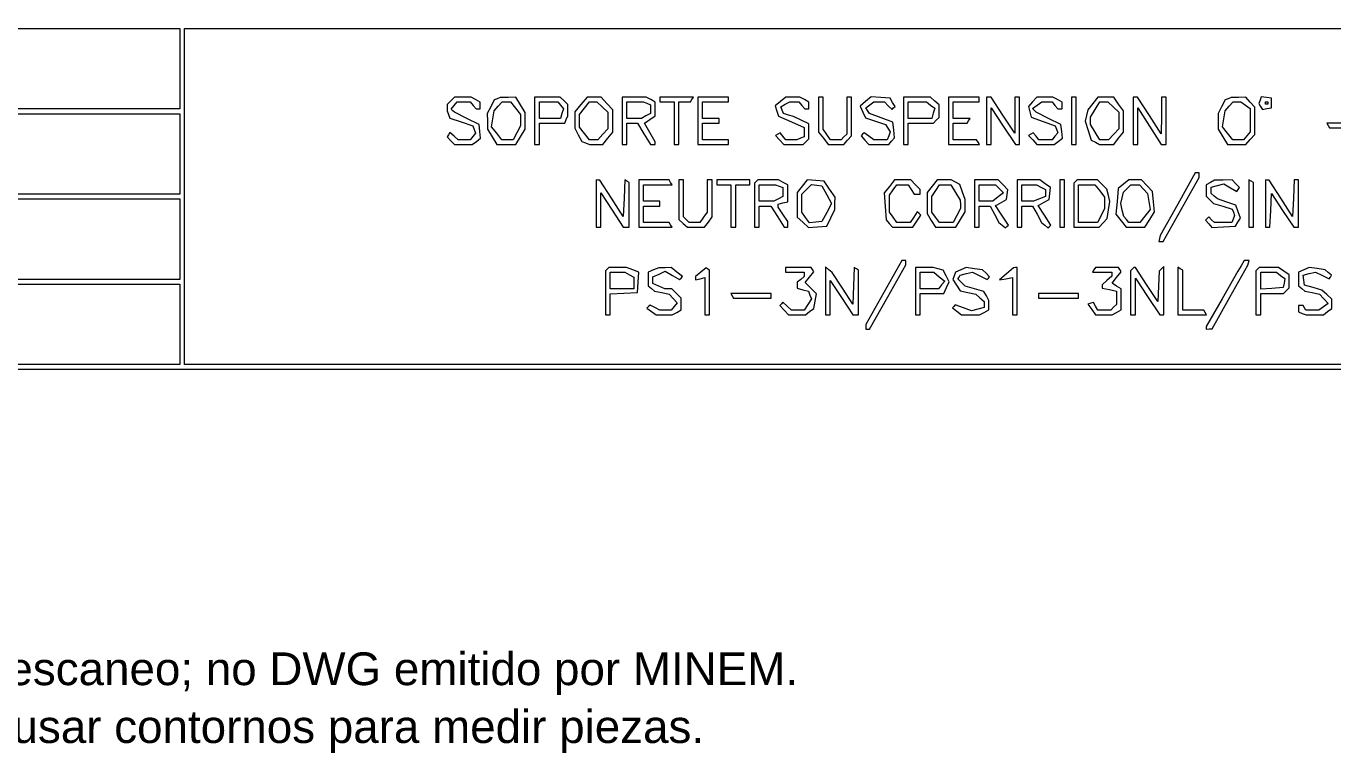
# Paper-space layout 'AN-01-DGE-004' of a CAD drawing. Header units: metres, sheet in millimetres. Extents: x 12 to 193, y 4 to 291.
# Drawn here: x 60.8 to 128.6, y 4.5 to 42.2 of the extents above; entities that cross this region are included whole.
import ezdxf

# ---------------------------------------------------------------- set-up
doc = ezdxf.new("R2010")
doc.units = ezdxf.units.M
doc.layers.add('DGE_CONTORNOS', color=7, linetype='Continuous', lineweight=0)
doc.layers.add('DGE_DATOS', color=7, linetype='Continuous', lineweight=0)
doc.styles.add('DGE_ARIAL', font='arial.ttf')

# ---------------------------------------------------------------- blocks, each defined once
blk = doc.blocks.new('LP_REF_DGE_MT_004')
at = {"layer": 'DGE_CONTORNOS'}
for points in [[(28.829, 147.467), (28.829, 24.387), (111.028, 24.387), (193.226, 24.387), (193.226, 147.467), (193.226, 270.547), (111.028, 270.547), (28.829, 270.547)], [(68.731, 39.979), (68.731, 37.892), (55.533, 37.892), (42.335, 37.892), (42.335, 39.979), (42.335, 42.066), (55.533, 42.066), (68.731, 42.066)], [(170.758, 33.349), (170.758, 24.633), (119.867, 24.633), (68.977, 24.633), (68.977, 33.349), (68.977, 42.066), (119.867, 42.066), (170.758, 42.066)], [(82.798, 38.313), (82.605, 38.12), (82.605, 37.955), (82.605, 37.789), (82.677, 37.602), (82.749, 37.414), (83.342, 37.217), (83.934, 37.02), (84.008, 36.827), (84.083, 36.633), (83.943, 36.465), (83.803, 36.296), (83.49, 36.296), (83.177, 36.296), (82.964, 36.488), (82.752, 36.68), (82.677, 36.559), (82.603, 36.439), (82.797, 36.245), (82.991, 36.05), (83.45, 36.05), (83.909, 36.05), (84.127, 36.21), (84.345, 36.37), (84.304, 36.732), (84.262, 37.094), (83.623, 37.406), (82.984, 37.718), (82.9, 37.802), (82.816, 37.886), (82.971, 38.073), (83.126, 38.26), (83.464, 38.26), (83.803, 38.26), (83.956, 38.076), (84.108, 37.892), (84.216, 37.892), (84.324, 37.892), (84.324, 38.072), (84.324, 38.252), (84.086, 38.379), (83.849, 38.506), (83.42, 38.506), (82.991, 38.506)], [(85.211, 38.424), (85.055, 38.361), (84.874, 38.01), (84.692, 37.659), (84.693, 37.254), (84.693, 36.849), (84.936, 36.45), (85.18, 36.05), (85.674, 36.05), (86.169, 36.05), (86.412, 36.45), (86.656, 36.849), (86.656, 37.278), (86.656, 37.708), (86.412, 38.107), (86.169, 38.506), (85.768, 38.496), (85.367, 38.487)], [(86.157, 37.937), (86.411, 37.613), (86.411, 37.317), (86.411, 37.02), (86.224, 36.658), (86.036, 36.296), (85.742, 36.296), (85.447, 36.296), (85.181, 36.634), (84.916, 36.971), (84.983, 37.385), (85.05, 37.8), (85.258, 38.03), (85.467, 38.26), (85.685, 38.26), (85.902, 38.26)], [(87.148, 37.278), (87.148, 36.05), (87.27, 36.05), (87.393, 36.05), (87.393, 36.603), (87.393, 37.155), (88.055, 37.155), (88.718, 37.155), (88.792, 37.35), (88.867, 37.544), (88.867, 37.832), (88.867, 38.12), (88.674, 38.313), (88.481, 38.506), (87.814, 38.506), (87.148, 38.506)], [(88.493, 38.082), (88.641, 37.904), (88.562, 37.652), (88.482, 37.401), (87.937, 37.401), (87.393, 37.401), (87.393, 37.831), (87.393, 38.26), (87.869, 38.26), (88.345, 38.26)], [(89.553, 38.128), (89.235, 37.75), (89.235, 37.324), (89.235, 36.898), (89.415, 36.55), (89.594, 36.203), (89.793, 36.127), (89.992, 36.05), (90.341, 36.05), (90.69, 36.05), (90.945, 36.374), (91.199, 36.697), (91.199, 37.277), (91.199, 37.856), (90.898, 38.181), (90.597, 38.506), (90.234, 38.506), (89.871, 38.506)], [(90.67, 37.993), (90.954, 37.727), (90.954, 37.295), (90.954, 36.864), (90.687, 36.58), (90.42, 36.296), (90.205, 36.296), (89.989, 36.296), (89.735, 36.62), (89.48, 36.943), (89.48, 37.278), (89.48, 37.613), (89.735, 37.937), (89.989, 38.26), (90.187, 38.26), (90.385, 38.26)], [(91.69, 37.278), (91.69, 36.05), (91.813, 36.05), (91.936, 36.05), (91.936, 36.603), (91.936, 37.155), (92.213, 37.155), (92.49, 37.155), (92.824, 36.603), (93.158, 36.05), (93.283, 36.05), (93.409, 36.05), (93.409, 36.118), (93.409, 36.186), (93.133, 36.668), (92.857, 37.149), (93.133, 37.344), (93.409, 37.538), (93.409, 37.895), (93.409, 38.252), (93.172, 38.379), (92.934, 38.506), (92.312, 38.506), (91.69, 38.506)], [(92.97, 38.186), (93.164, 38.111), (93.164, 37.883), (93.164, 37.655), (92.926, 37.528), (92.689, 37.401), (92.312, 37.401), (91.936, 37.401), (91.936, 37.831), (91.936, 38.26), (92.356, 38.26), (92.775, 38.26)], [(93.655, 38.383), (93.655, 38.26), (94.023, 38.26), (94.391, 38.26), (94.391, 37.155), (94.391, 36.05), (94.514, 36.05), (94.637, 36.05), (94.637, 37.155), (94.637, 38.26), (94.937, 38.26), (95.236, 38.26), (95.312, 38.383), (95.388, 38.506), (94.522, 38.506), (93.655, 38.506)], [(95.619, 37.278), (95.619, 36.05), (96.417, 36.05), (97.215, 36.05), (97.215, 36.173), (97.215, 36.296), (96.54, 36.296), (95.865, 36.296), (95.865, 36.726), (95.865, 37.155), (96.295, 37.155), (96.724, 37.155), (96.724, 37.278), (96.724, 37.401), (96.295, 37.401), (95.865, 37.401), (95.865, 37.831), (95.865, 38.26), (96.54, 38.26), (97.215, 38.26), (97.215, 38.383), (97.215, 38.506), (96.417, 38.506), (95.619, 38.506)], [(99.914, 38.283), (99.64, 38.061), (99.727, 37.786), (99.814, 37.512), (100.479, 37.218), (101.144, 36.923), (101.144, 36.684), (101.144, 36.445), (100.95, 36.371), (100.756, 36.296), (100.474, 36.296), (100.192, 36.296), (100.04, 36.479), (99.889, 36.662), (99.772, 36.589), (99.655, 36.517), (99.866, 36.284), (100.077, 36.05), (100.586, 36.05), (101.095, 36.05), (101.242, 36.198), (101.39, 36.345), (101.39, 36.736), (101.39, 37.127), (100.991, 37.312), (100.592, 37.496), (100.327, 37.576), (100.062, 37.656), (99.994, 37.834), (99.926, 38.011), (100.158, 38.136), (100.391, 38.26), (100.63, 38.26), (100.869, 38.26), (101.021, 38.076), (101.174, 37.892), (101.282, 37.892), (101.39, 37.892), (101.39, 38.072), (101.39, 38.252), (101.152, 38.379), (100.915, 38.506), (100.552, 38.506), (100.189, 38.506)], [(101.881, 37.602), (101.881, 36.697), (102.135, 36.374), (102.39, 36.05), (102.792, 36.05), (103.193, 36.05), (103.396, 36.275), (103.6, 36.5), (103.6, 37.503), (103.6, 38.506), (103.477, 38.506), (103.354, 38.506), (103.354, 37.548), (103.354, 36.591), (103.207, 36.443), (103.059, 36.296), (102.784, 36.296), (102.509, 36.296), (102.317, 36.569), (102.126, 36.842), (102.126, 37.674), (102.126, 38.506), (102.004, 38.506), (101.881, 38.506)], [(104.331, 38.281), (104.038, 38.044), (104.179, 37.735), (104.319, 37.427), (104.841, 37.253), (105.362, 37.079), (105.483, 36.889), (105.603, 36.698), (105.526, 36.497), (105.449, 36.296), (105.104, 36.296), (104.759, 36.296), (104.503, 36.476), (104.246, 36.656), (104.168, 36.578), (104.09, 36.5), (104.294, 36.275), (104.497, 36.05), (105.016, 36.05), (105.534, 36.05), (105.68, 36.227), (105.826, 36.403), (105.787, 36.807), (105.748, 37.211), (105.136, 37.437), (104.525, 37.664), (104.433, 37.808), (104.341, 37.953), (104.546, 38.107), (104.752, 38.26), (105.026, 38.26), (105.301, 38.26), (105.5, 38.062), (105.699, 37.863), (105.78, 37.945), (105.862, 38.027), (105.731, 38.236), (105.6, 38.445), (105.112, 38.481), (104.624, 38.518)], [(106.301, 37.278), (106.301, 36.05), (106.424, 36.05), (106.546, 36.05), (106.546, 36.603), (106.546, 37.155), (107.197, 37.155), (107.848, 37.155), (107.995, 37.303), (108.142, 37.45), (108.142, 37.775), (108.142, 38.1), (107.918, 38.303), (107.693, 38.506), (106.997, 38.506), (106.301, 38.506)], [(107.704, 38.098), (107.927, 37.935), (107.842, 37.668), (107.758, 37.401), (107.152, 37.401), (106.546, 37.401), (106.546, 37.831), (106.546, 38.26), (107.014, 38.26), (107.482, 38.26)], [(108.633, 37.278), (108.633, 36.05), (109.439, 36.05), (110.244, 36.05), (110.168, 36.173), (110.092, 36.296), (109.486, 36.296), (108.879, 36.296), (108.879, 36.726), (108.879, 37.155), (109.24, 37.155), (109.601, 37.155), (109.677, 37.278), (109.753, 37.401), (109.316, 37.401), (108.879, 37.401), (108.879, 37.831), (108.879, 38.26), (109.554, 38.26), (110.23, 38.26), (110.23, 38.383), (110.23, 38.506), (109.432, 38.506), (108.633, 38.506)], [(110.598, 37.278), (110.598, 36.05), (110.721, 36.05), (110.843, 36.05), (110.844, 37.002), (110.845, 37.953), (111.475, 37.002), (112.105, 36.05), (112.211, 36.05), (112.317, 36.05), (112.317, 37.278), (112.317, 38.506), (112.194, 38.506), (112.071, 38.506), (112.071, 37.569), (112.071, 36.633), (111.46, 37.569), (110.848, 38.506), (110.723, 38.506), (110.598, 38.506)], [(112.997, 38.265), (112.779, 38.025), (112.849, 37.744), (112.92, 37.462), (113.546, 37.24), (114.172, 37.018), (114.24, 36.84), (114.309, 36.661), (114.157, 36.479), (114.006, 36.296), (113.667, 36.296), (113.329, 36.296), (113.177, 36.479), (113.026, 36.662), (112.909, 36.589), (112.792, 36.517), (113.003, 36.284), (113.214, 36.05), (113.663, 36.05), (114.111, 36.05), (114.33, 36.21), (114.548, 36.37), (114.507, 36.732), (114.465, 37.094), (113.826, 37.406), (113.187, 37.718), (113.09, 37.815), (112.992, 37.912), (113.231, 38.086), (113.469, 38.26), (113.737, 38.26), (114.006, 38.26), (114.158, 38.076), (114.311, 37.892), (114.419, 37.892), (114.527, 37.892), (114.527, 38.072), (114.527, 38.252), (114.289, 38.379), (114.052, 38.506), (113.633, 38.506), (113.214, 38.506)], [(115.018, 37.278), (115.018, 36.05), (115.141, 36.05), (115.263, 36.05), (115.263, 37.278), (115.263, 38.506), (115.141, 38.506), (115.018, 38.506)], [(116.129, 38.179), (115.872, 37.852), (115.797, 37.554), (115.722, 37.256), (115.883, 36.769), (116.044, 36.281), (116.26, 36.166), (116.475, 36.05), (116.842, 36.05), (117.21, 36.05), (117.464, 36.374), (117.719, 36.697), (117.719, 37.245), (117.719, 37.793), (117.465, 38.149), (117.211, 38.506), (116.799, 38.506), (116.386, 38.506)], [(117.189, 37.993), (117.473, 37.727), (117.473, 37.295), (117.473, 36.864), (117.206, 36.58), (116.939, 36.296), (116.713, 36.296), (116.488, 36.296), (116.244, 36.695), (116.001, 37.094), (116.001, 37.278), (116.001, 37.462), (116.244, 37.861), (116.488, 38.26), (116.696, 38.26), (116.905, 38.26)], [(118.21, 37.278), (118.21, 36.05), (118.333, 36.05), (118.456, 36.05), (118.458, 37.002), (118.46, 37.953), (119.07, 37.002), (119.68, 36.05), (119.804, 36.05), (119.929, 36.05), (119.929, 37.278), (119.929, 38.506), (119.806, 38.506), (119.683, 38.506), (119.681, 37.554), (119.678, 36.603), (119.062, 37.554), (118.445, 38.506), (118.327, 38.506), (118.21, 38.506)], [(123.149, 38.424), (122.993, 38.361), (122.812, 38.01), (122.63, 37.659), (122.63, 37.254), (122.631, 36.849), (122.874, 36.45), (123.117, 36.05), (123.591, 36.05), (124.065, 36.05), (124.299, 36.309), (124.533, 36.567), (124.533, 37.278), (124.533, 37.989), (124.299, 38.248), (124.065, 38.506), (123.685, 38.496), (123.305, 38.487)], [(124.049, 38.086), (124.287, 37.912), (124.287, 37.307), (124.287, 36.702), (124.119, 36.499), (123.95, 36.296), (123.667, 36.296), (123.384, 36.296), (123.119, 36.634), (122.853, 36.971), (122.921, 37.385), (122.988, 37.8), (123.196, 38.03), (123.405, 38.26), (123.608, 38.26), (123.811, 38.26)], [(124.805, 38.348), (124.74, 38.177), (124.835, 38.022), (124.931, 37.868), (125.162, 37.912), (125.392, 37.957), (125.392, 38.201), (125.392, 38.445), (125.132, 38.482), (124.871, 38.519)], [(125.208, 38.199), (125.208, 38.138), (125.147, 38.138), (125.085, 38.138), (125.085, 38.199), (125.085, 38.26), (125.147, 38.26), (125.208, 38.26)], [(68.731, 35.559), (68.731, 33.472), (55.533, 33.472), (42.335, 33.472), (42.335, 35.559), (42.335, 37.647), (55.533, 37.647), (68.731, 37.647)], [(128.339, 37.033), (128.415, 36.91), (129.39, 36.91), (130.365, 36.91), (130.365, 37.033), (130.365, 37.155), (129.314, 37.155), (128.263, 37.155)], [(90.34, 32.981), (90.34, 31.753), (90.463, 31.753), (90.585, 31.753), (90.587, 32.644), (90.588, 33.534), (91.17, 32.646), (91.752, 31.758), (91.905, 31.756), (92.059, 31.753), (92.059, 32.913), (92.059, 34.072), (91.941, 34.144), (91.824, 34.217), (91.788, 33.267), (91.752, 32.317), (91.138, 33.261), (90.524, 34.206), (90.432, 34.207), (90.34, 34.209)], [(92.55, 32.981), (92.55, 31.753), (93.417, 31.753), (94.283, 31.753), (94.207, 31.876), (94.131, 31.999), (93.463, 31.999), (92.795, 31.999), (92.795, 32.429), (92.795, 32.858), (93.225, 32.858), (93.655, 32.858), (93.655, 32.981), (93.655, 33.104), (93.225, 33.104), (92.795, 33.104), (92.795, 33.534), (92.795, 33.963), (93.539, 33.963), (94.283, 33.963), (94.207, 34.086), (94.131, 34.209), (93.341, 34.209), (92.55, 34.209)], [(94.637, 33.184), (94.637, 32.16), (94.862, 31.957), (95.086, 31.753), (95.53, 31.753), (95.974, 31.753), (96.165, 32.026), (96.356, 32.299), (96.356, 33.254), (96.356, 34.209), (96.233, 34.209), (96.11, 34.209), (96.11, 33.377), (96.11, 32.545), (95.919, 32.272), (95.728, 31.999), (95.453, 31.999), (95.177, 31.999), (95.03, 32.146), (94.883, 32.294), (94.883, 33.251), (94.883, 34.209), (94.76, 34.209), (94.637, 34.209)], [(96.601, 34.086), (96.601, 33.963), (96.97, 33.963), (97.338, 33.963), (97.338, 32.858), (97.338, 31.753), (97.461, 31.753), (97.584, 31.753), (97.584, 32.858), (97.584, 33.963), (97.952, 33.963), (98.32, 33.963), (98.32, 34.086), (98.32, 34.209), (97.461, 34.209), (96.601, 34.209)], [(98.648, 34.127), (98.566, 34.045), (98.566, 32.899), (98.566, 31.753), (98.689, 31.753), (98.811, 31.753), (98.811, 32.306), (98.811, 32.858), (99.107, 32.858), (99.403, 32.858), (99.752, 32.306), (100.101, 31.754), (100.193, 31.754), (100.285, 31.753), (100.284, 31.907), (100.283, 32.06), (100.039, 32.429), (99.795, 32.797), (99.794, 32.875), (99.794, 32.953), (100.039, 33.017), (100.285, 33.081), (100.285, 33.518), (100.285, 33.955), (100.047, 34.082), (99.81, 34.209), (99.27, 34.209), (98.73, 34.209)], [(99.845, 33.889), (100.039, 33.814), (100.039, 33.586), (100.039, 33.358), (99.802, 33.231), (99.564, 33.104), (99.188, 33.104), (98.811, 33.104), (98.811, 33.534), (98.811, 33.963), (99.231, 33.963), (99.651, 33.963)], [(101.035, 33.892), (100.776, 33.562), (100.776, 32.925), (100.776, 32.287), (101.069, 32.012), (101.362, 31.737), (101.836, 31.776), (102.31, 31.815), (102.519, 32.245), (102.728, 32.674), (102.734, 32.994), (102.74, 33.313), (102.46, 33.73), (102.18, 34.148), (101.737, 34.185), (101.295, 34.222)], [(102.311, 33.442), (102.556, 32.981), (102.311, 32.521), (102.065, 32.06), (101.739, 32.023), (101.413, 31.985), (101.217, 32.265), (101.021, 32.545), (101.021, 33.008), (101.021, 33.472), (101.274, 33.725), (101.528, 33.978), (101.796, 33.94), (102.065, 33.902)], [(105.561, 33.871), (105.295, 33.534), (105.344, 32.838), (105.394, 32.142), (105.556, 31.948), (105.717, 31.753), (106.252, 31.753), (106.786, 31.753), (106.99, 32.064), (107.193, 32.375), (107.102, 32.463), (107.011, 32.551), (106.825, 32.275), (106.639, 31.999), (106.293, 31.999), (105.946, 31.999), (105.755, 32.272), (105.564, 32.545), (105.564, 32.981), (105.564, 33.418), (105.755, 33.69), (105.946, 33.963), (106.245, 33.963), (106.544, 33.963), (106.698, 33.718), (106.851, 33.472), (107.006, 33.472), (107.16, 33.472), (107.16, 33.595), (107.16, 33.718), (106.915, 33.963), (106.669, 34.209), (106.248, 34.209), (105.827, 34.209)], [(107.783, 33.885), (107.529, 33.562), (107.529, 33.014), (107.529, 32.467), (107.739, 32.11), (107.95, 31.753), (108.478, 31.753), (109.005, 31.753), (109.249, 32.152), (109.492, 32.551), (109.492, 32.871), (109.493, 33.19), (109.357, 33.579), (109.222, 33.969), (108.997, 34.089), (108.772, 34.209), (108.405, 34.209), (108.037, 34.209)], [(109.003, 33.564), (109.246, 33.165), (109.247, 32.944), (109.247, 32.723), (109.06, 32.361), (108.873, 31.999), (108.515, 31.999), (108.156, 31.999), (107.965, 32.272), (107.774, 32.545), (107.774, 32.951), (107.774, 33.358), (107.972, 33.661), (108.171, 33.963), (108.465, 33.963), (108.76, 33.963)], [(109.984, 32.981), (109.984, 31.753), (110.107, 31.753), (110.23, 31.753), (110.23, 32.306), (110.23, 32.858), (110.509, 32.858), (110.788, 32.858), (111.02, 32.427), (111.252, 31.995), (111.419, 31.857), (111.586, 31.718), (111.662, 31.795), (111.739, 31.871), (111.405, 32.376), (111.071, 32.881), (111.111, 32.9), (111.15, 32.92), (111.396, 33.055), (111.641, 33.19), (111.68, 33.447), (111.718, 33.703), (111.465, 33.956), (111.212, 34.209), (110.598, 34.209), (109.984, 34.209)], [(111.279, 33.756), (111.487, 33.548), (111.213, 33.326), (110.939, 33.104), (110.584, 33.104), (110.23, 33.104), (110.23, 33.534), (110.23, 33.963), (110.651, 33.963), (111.071, 33.963)], [(112.194, 32.981), (112.194, 31.753), (112.317, 31.753), (112.44, 31.753), (112.44, 32.306), (112.44, 32.858), (112.719, 32.858), (112.998, 32.858), (113.23, 32.427), (113.462, 31.995), (113.629, 31.857), (113.796, 31.718), (113.872, 31.795), (113.949, 31.871), (113.615, 32.376), (113.281, 32.881), (113.32, 32.9), (113.36, 32.92), (113.606, 33.055), (113.851, 33.19), (113.889, 33.503), (113.927, 33.817), (113.647, 34.013), (113.367, 34.209), (112.781, 34.209), (112.194, 34.209)], [(113.43, 33.836), (113.667, 33.709), (113.667, 33.526), (113.667, 33.343), (113.352, 33.224), (113.037, 33.104), (112.738, 33.104), (112.44, 33.104), (112.44, 33.534), (112.44, 33.963), (112.816, 33.963), (113.192, 33.963)], [(114.404, 32.981), (114.404, 31.753), (114.527, 31.753), (114.65, 31.753), (114.65, 32.981), (114.65, 34.209), (114.527, 34.209), (114.404, 34.209)], [(115.222, 34.127), (115.141, 34.045), (115.141, 32.899), (115.141, 31.753), (115.797, 31.753), (116.453, 31.753), (116.662, 31.984), (116.87, 32.214), (116.941, 32.652), (117.012, 33.091), (116.933, 33.407), (116.853, 33.724), (116.611, 33.966), (116.368, 34.209), (115.836, 34.209), (115.304, 34.209)], [(116.482, 33.64), (116.737, 33.316), (116.737, 33.02), (116.737, 32.723), (116.549, 32.361), (116.362, 31.999), (115.874, 31.999), (115.386, 31.999), (115.386, 32.981), (115.386, 33.963), (115.807, 33.963), (116.228, 33.963)], [(117.714, 33.984), (117.436, 33.759), (117.381, 33.094), (117.326, 32.429), (117.593, 32.091), (117.86, 31.753), (118.343, 31.753), (118.827, 31.753), (119.078, 32.152), (119.328, 32.551), (119.275, 33.081), (119.221, 33.61), (118.939, 33.91), (118.658, 34.209), (118.325, 34.209), (117.992, 34.209)], [(118.749, 33.733), (118.957, 33.503), (119.024, 33.088), (119.092, 32.674), (118.826, 32.337), (118.561, 31.999), (118.278, 31.999), (117.995, 31.999), (117.867, 32.153), (117.739, 32.307), (117.654, 32.644), (117.57, 32.981), (117.644, 33.28), (117.719, 33.578), (117.912, 33.771), (118.105, 33.963), (118.323, 33.963), (118.54, 33.963)], [(120.533, 32.954), (119.622, 31.331), (119.582, 31.174), (119.543, 31.017), (119.661, 31.017), (119.779, 31.017), (120.714, 32.678), (121.648, 34.34), (121.648, 34.458), (121.648, 34.577), (121.546, 34.577), (121.444, 34.577)], [(122.231, 34.076), (122.016, 33.951), (122.016, 33.659), (122.016, 33.367), (122.206, 33.177), (122.395, 32.988), (122.875, 32.844), (123.354, 32.701), (123.418, 32.534), (123.482, 32.367), (123.411, 32.183), (123.34, 31.999), (122.887, 31.999), (122.433, 31.999), (122.288, 32.144), (122.143, 32.29), (122.062, 32.209), (121.981, 32.128), (122.141, 31.935), (122.301, 31.742), (122.913, 31.778), (123.525, 31.815), (123.656, 32.023), (123.787, 32.232), (123.669, 32.564), (123.551, 32.896), (123.073, 33.061), (122.594, 33.226), (122.428, 33.364), (122.262, 33.502), (122.262, 33.669), (122.262, 33.836), (122.592, 33.919), (122.923, 34.002), (123.265, 33.806), (123.607, 33.61), (123.672, 33.715), (123.737, 33.821), (123.543, 34.015), (123.349, 34.209), (122.897, 34.205), (122.446, 34.201)], [(124.226, 32.988), (124.226, 31.753), (124.349, 31.753), (124.472, 31.753), (124.472, 32.913), (124.472, 34.072), (124.349, 34.148), (124.226, 34.223)], [(125.085, 32.981), (125.085, 31.753), (125.203, 31.753), (125.32, 31.753), (125.356, 32.633), (125.392, 33.513), (125.977, 32.633), (126.561, 31.753), (126.683, 31.753), (126.804, 31.753), (126.804, 32.981), (126.804, 34.209), (126.687, 34.209), (126.569, 34.209), (126.533, 33.263), (126.497, 32.317), (125.883, 33.261), (125.27, 34.206), (125.178, 34.207), (125.085, 34.209)], [(68.731, 31.14), (68.731, 29.052), (55.533, 29.052), (42.335, 29.052), (42.335, 31.14), (42.335, 33.227), (55.533, 33.227), (68.731, 33.227)], [(105.275, 28.374), (104.336, 26.712), (104.336, 26.593), (104.336, 26.474), (104.436, 26.474), (104.536, 26.474), (105.48, 28.142), (106.424, 29.81), (106.424, 29.922), (106.424, 30.035), (106.319, 30.035), (106.214, 30.035)], [(123.816, 29.758), (123.647, 29.482), (122.831, 28.044), (122.016, 26.605), (122.016, 26.54), (122.016, 26.474), (122.17, 26.479), (122.323, 26.483), (123.244, 28.137), (124.165, 29.792), (124.206, 29.913), (124.246, 30.035), (124.116, 30.035), (123.986, 30.035)], [(90.913, 29.584), (90.831, 29.503), (90.831, 28.357), (90.831, 27.211), (90.954, 27.211), (91.077, 27.211), (91.077, 27.757), (91.077, 28.304), (91.783, 28.34), (92.488, 28.377), (92.526, 28.899), (92.564, 29.421), (92.242, 29.544), (91.92, 29.666), (91.457, 29.666), (90.995, 29.666)], [(92.067, 29.294), (92.304, 29.167), (92.304, 28.864), (92.304, 28.561), (91.69, 28.561), (91.077, 28.561), (91.077, 28.991), (91.077, 29.421), (91.453, 29.421), (91.829, 29.421)], [(93.317, 29.54), (93.041, 29.429), (93.041, 29.071), (93.041, 28.714), (93.206, 28.577), (93.371, 28.44), (93.752, 28.364), (94.133, 28.288), (94.341, 28.058), (94.548, 27.829), (94.393, 27.643), (94.239, 27.456), (93.939, 27.456), (93.639, 27.456), (93.391, 27.589), (93.143, 27.722), (93.061, 27.64), (92.98, 27.559), (93.218, 27.385), (93.456, 27.211), (93.871, 27.211), (94.285, 27.211), (94.522, 27.338), (94.76, 27.465), (94.76, 27.768), (94.76, 28.07), (94.514, 28.316), (94.269, 28.561), (94.09, 28.561), (93.912, 28.561), (93.599, 28.704), (93.287, 28.846), (93.287, 29.013), (93.287, 29.18), (93.606, 29.326), (93.926, 29.472), (94.298, 29.258), (94.67, 29.045), (94.746, 29.121), (94.821, 29.196), (94.531, 29.431), (94.242, 29.666), (93.917, 29.659), (93.593, 29.651)], [(95.772, 29.42), (95.496, 29.197), (95.496, 29.111), (95.496, 29.024), (95.742, 29.088), (95.988, 29.152), (95.988, 28.182), (95.988, 27.211), (96.11, 27.211), (96.233, 27.211), (96.233, 28.37), (96.233, 29.529), (96.14, 29.586), (96.048, 29.644)], [(100.162, 29.544), (100.162, 29.421), (100.653, 29.421), (101.144, 29.421), (101.144, 29.313), (101.144, 29.205), (100.96, 29.052), (100.776, 28.9), (100.776, 28.744), (100.776, 28.588), (101.069, 28.514), (101.363, 28.441), (101.44, 28.238), (101.518, 28.036), (101.328, 27.746), (101.139, 27.456), (100.813, 27.456), (100.488, 27.456), (100.263, 27.66), (100.038, 27.864), (99.957, 27.784), (99.877, 27.703), (100.1, 27.457), (100.323, 27.211), (100.764, 27.215), (101.206, 27.219), (101.42, 27.381), (101.634, 27.544), (101.71, 27.922), (101.785, 28.3), (101.487, 28.598), (101.189, 28.896), (101.411, 29.171), (101.634, 29.446), (101.566, 29.556), (101.498, 29.666), (100.83, 29.666), (100.162, 29.666)], [(102.249, 28.454), (102.249, 27.211), (102.372, 27.211), (102.495, 27.211), (102.496, 28.101), (102.497, 28.991), (103.079, 28.103), (103.661, 27.215), (103.815, 27.213), (103.968, 27.211), (103.968, 28.37), (103.968, 29.529), (103.85, 29.602), (103.733, 29.674), (103.697, 28.723), (103.661, 27.772), (103.129, 28.59), (102.597, 29.407), (102.423, 29.552), (102.249, 29.696)], [(106.915, 28.439), (106.915, 27.211), (107.037, 27.211), (107.16, 27.211), (107.16, 27.763), (107.16, 28.316), (107.777, 28.316), (108.393, 28.316), (108.534, 28.624), (108.674, 28.932), (108.516, 29.227), (108.358, 29.523), (108.096, 29.593), (107.835, 29.663), (107.375, 29.665), (106.915, 29.666)], [(108.155, 29.189), (108.441, 28.958), (108.277, 28.76), (108.112, 28.561), (107.636, 28.561), (107.16, 28.561), (107.16, 28.991), (107.16, 29.421), (107.515, 29.421), (107.87, 29.421)], [(109.275, 29.544), (108.996, 29.427), (108.924, 29.239), (108.852, 29.051), (109.046, 28.755), (109.239, 28.46), (109.642, 28.374), (110.045, 28.288), (110.26, 28.099), (110.475, 27.909), (110.475, 27.747), (110.475, 27.584), (110.15, 27.502), (109.824, 27.42), (109.404, 27.572), (108.983, 27.724), (108.91, 27.651), (108.836, 27.577), (109.072, 27.398), (109.309, 27.219), (109.777, 27.215), (110.246, 27.211), (110.483, 27.338), (110.721, 27.465), (110.721, 27.714), (110.721, 27.964), (110.596, 28.197), (110.471, 28.43), (109.987, 28.56), (109.504, 28.691), (109.313, 28.881), (109.122, 29.072), (109.184, 29.172), (109.245, 29.271), (109.562, 29.35), (109.879, 29.43), (110.258, 29.241), (110.638, 29.051), (110.703, 29.116), (110.767, 29.181), (110.582, 29.366), (110.397, 29.552), (109.976, 29.607), (109.554, 29.662)], [(111.641, 29.343), (111.273, 29.029), (111.611, 29.085), (111.948, 29.141), (111.948, 28.176), (111.948, 27.211), (112.071, 27.211), (112.194, 27.211), (112.194, 28.439), (112.194, 29.666), (112.102, 29.662), (112.01, 29.657)], [(116.184, 29.544), (116.108, 29.421), (116.607, 29.421), (117.105, 29.421), (117.105, 29.317), (117.105, 29.213), (116.859, 28.991), (116.614, 28.769), (116.614, 28.68), (116.614, 28.592), (116.982, 28.518), (117.351, 28.445), (117.351, 28.098), (117.351, 27.751), (117.203, 27.604), (117.056, 27.456), (116.718, 27.456), (116.381, 27.456), (116.269, 27.656), (116.157, 27.856), (116.015, 27.809), (115.873, 27.762), (116.066, 27.486), (116.26, 27.211), (116.69, 27.211), (117.121, 27.211), (117.359, 27.338), (117.596, 27.465), (117.596, 28.012), (117.596, 28.559), (117.36, 28.707), (117.124, 28.854), (117.359, 29.152), (117.593, 29.45), (117.526, 29.558), (117.459, 29.666), (116.859, 29.666), (116.26, 29.666)], [(118.169, 29.584), (118.087, 29.503), (118.087, 28.357), (118.087, 27.211), (118.21, 27.211), (118.333, 27.211), (118.334, 28.162), (118.335, 29.114), (118.964, 28.162), (119.594, 27.211), (119.7, 27.211), (119.806, 27.211), (119.806, 28.463), (119.806, 29.715), (119.69, 29.599), (119.574, 29.482), (119.536, 28.694), (119.499, 27.906), (118.915, 28.786), (118.331, 29.666), (118.291, 29.666), (118.251, 29.666)], [(120.543, 28.446), (120.543, 27.211), (121.287, 27.211), (122.031, 27.211), (121.955, 27.334), (121.879, 27.456), (121.334, 27.456), (120.788, 27.456), (120.788, 28.493), (120.788, 29.529), (120.666, 29.605), (120.543, 29.681)], [(124.676, 29.584), (124.594, 29.503), (124.594, 28.357), (124.594, 27.211), (124.717, 27.211), (124.84, 27.211), (124.84, 27.763), (124.84, 28.316), (125.429, 28.316), (126.019, 28.316), (126.166, 28.463), (126.313, 28.61), (126.313, 28.947), (126.313, 29.284), (126.04, 29.475), (125.767, 29.666), (125.263, 29.666), (124.758, 29.666)], [(125.873, 29.259), (126.094, 29.098), (126.049, 28.86), (126.004, 28.623), (125.422, 28.585), (124.84, 28.548), (124.84, 28.984), (124.84, 29.421), (125.246, 29.421), (125.652, 29.421)], [(127.081, 29.545), (126.804, 29.429), (126.804, 29.071), (126.804, 28.714), (126.969, 28.577), (127.135, 28.44), (127.516, 28.364), (127.897, 28.288), (128.116, 28.045), (128.336, 27.803), (128.099, 27.629), (127.862, 27.456), (127.525, 27.456), (127.187, 27.456), (127.111, 27.579), (127.035, 27.702), (126.92, 27.702), (126.804, 27.702), (126.804, 27.531), (126.804, 27.36), (126.999, 27.285), (127.193, 27.211), (127.643, 27.215), (128.093, 27.219), (128.308, 27.382), (128.523, 27.545), (128.523, 27.789), (128.523, 28.032), (128.265, 28.266), (128.007, 28.5), (127.559, 28.626), (127.111, 28.752), (127.074, 29.01), (127.037, 29.268), (127.359, 29.349), (127.681, 29.43), (128.04, 29.251), (128.398, 29.072), (128.459, 29.171), (128.52, 29.27), (128.349, 29.413), (128.177, 29.555), (127.767, 29.609), (127.357, 29.662)], [(68.731, 26.72), (68.731, 24.633), (55.533, 24.633), (42.335, 24.633), (42.335, 26.72), (42.335, 28.807), (55.533, 28.807), (68.731, 28.807)], [(97.399, 28.193), (97.475, 28.07), (98.45, 28.07), (99.425, 28.07), (99.425, 28.193), (99.425, 28.316), (98.374, 28.316), (97.324, 28.316)], [(113.299, 28.193), (113.299, 28.07), (114.343, 28.07), (115.386, 28.07), (115.386, 28.193), (115.386, 28.316), (114.343, 28.316), (113.299, 28.316)]]:
    blk.add_lwpolyline(points, close=True, dxfattribs=at)
at = {"layer": 'DGE_DATOS', "style": 'DGE_ARIAL'}
for s, p in [('CAD derivado de lamina DGE. Contornos de escaneo; no DWG emitido por MINEM.', (12, 8)), ('mm de hoja. Cotas originales prevalecen. No usar contornos para medir piezas.', (12, 5))]:
    blk.add_text(s, height=1.7, dxfattribs=at).set_placement(p)

psp = doc.layouts.new('AN-01-DGE-004')

# ---------------------------------------------------------------- block references
at = {"layer": 'DGE_DATOS'}
psp.add_blockref('LP_REF_DGE_MT_004', (0, 0), dxfattribs=at)

doc.saveas('drawing.dxf')
